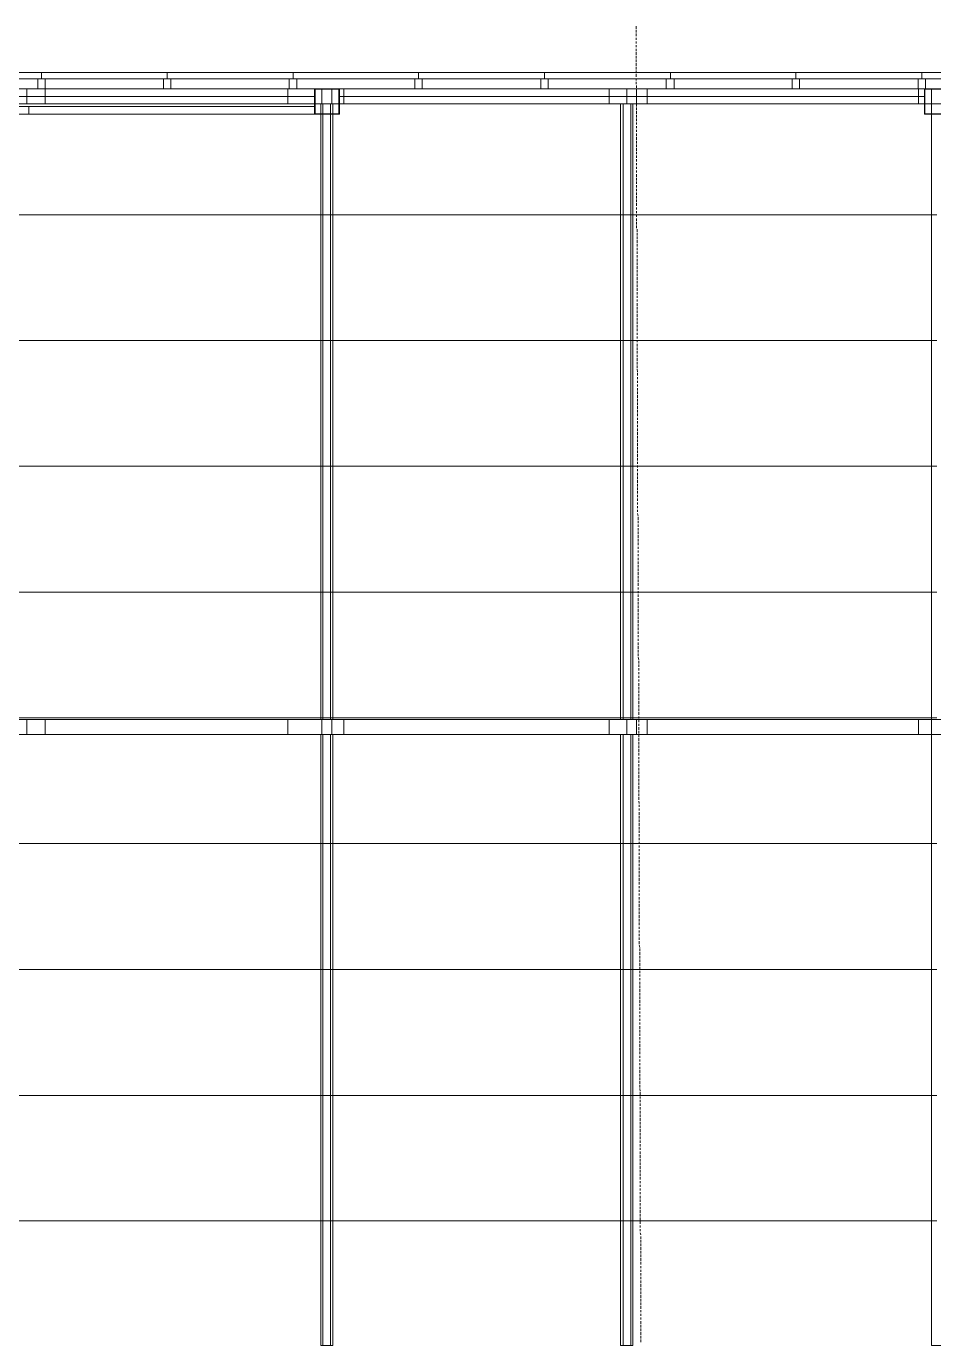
# Model space of a CAD drawing. Header units: centimetres. Extents: x 2816 to 28192, y 2553 to 18332.
# Drawn here: x 12453 to 14286, y 12991 to 15645 of the extents above; entities that cross this region are included whole.
import ezdxf

# ---------------------------------------------------------------- set-up
doc = ezdxf.new("R2010")
doc.units = ezdxf.units.CM
for name, color, linetype in [('PDF_Kaprijatat', 7, 'Continuous'), ('PDF_Paneli', 30, 'Continuous'), ('PDF_Prerja A-A', 7, 'Continuous'), ('PDF_Shtyllat e Paneleve', 7, 'Continuous'), ('PDF_Themeli', 7, 'Continuous'), ('PDF_Trajet', 7, 'Continuous')]:
    doc.layers.add(name, color=color, linetype=linetype)
doc.layers.add('PDF_Panel Kulmii', color=7, linetype='Continuous', true_color=0xfafafa)
doc.layers.add('PDF_Shtyllat', color=7, linetype='Continuous', true_color=0xfafafa)

msp = doc.modelspace()

# ---------------------------------------------------------------- linework, layer by layer
at = {"layer": 'PDF_Kaprijatat', "lineweight": 0}
for points in [[(11803, 15519.1), (14291.9, 15519.1), (16780.8, 15519.1), (11803, 15519.1)], [(12453.6, 15519.1), (12453.6, 15519.1)], [(12453.6, 15519.1), (12453.6, 15488.6)], [(12453.6, 15519.1), (12453.6, 15488.6), (12981.2, 15488.6), (12981.2, 15519.1), (12453.6, 15519.1)], [(12981.2, 15519.1), (12453.6, 15519.1)], [(12453.6, 15519.1), (12453.6, 15519.1)], [(13049.5, 15519.1), (12490.4, 15519.1)], [(13049.5, 15488.6), (12490.4, 15488.6), (12490.4, 15519.1)], [(13049.5, 15519.1), (12490.4, 15519.1)], [(12490.4, 15519.1), (12490.4, 15519.1)], [(12981.2, 15519.1), (12981.2, 15519.1)], [(13049.5, 15519.1), (13049.5, 15488.6), (13049.5, 15519.1)], [(13049.5, 15519.1), (13049.5, 15519.1)], [(13049.5, 15519.1), (13049.5, 15519.1)], [(13069.5, 15488.6), (13069.5, 15519.1)], [(13069.5, 15488.6), (13069.5, 15519.1), (13629.7, 15519.1)], [(13069.5, 15519.1), (13629.7, 15519.1)], [(13069.5, 15519.1), (13069.5, 15519.1)], [(13069.5, 15519.1), (13069.5, 15519.1)], [(13093.7, 15488.6), (13093.7, 15519.1), (13665.5, 15519.1), (13665.5, 15488.6), (13665.5, 15519.1)], [(13665.5, 15519.1), (13093.7, 15519.1)], [(13093.7, 15519.1), (13093.7, 15519.1)], [(13629.7, 15519.1), (13629.7, 15488.6)], [(13629.7, 15519.1), (13629.7, 15519.1)], [(13665.5, 15519.1), (13665.5, 15519.1)], [(13665.5, 15519.1), (13665.5, 15519.1)], [(13685.4, 15519.1), (13685.4, 15488.6)], [(14255.1, 15488.6), (14255.1, 15519.1), (13685.4, 15519.1), (13685.4, 15488.6)], [(14255.1, 15519.1), (13685.4, 15519.1)], [(13685.4, 15519.1), (13685.4, 15519.1)], [(13685.4, 15519.1), (13685.4, 15519.1)], [(14281.4, 15488.6), (14281.4, 15519.1), (13706.5, 15519.1)], [(13706.5, 15488.6), (13706.5, 15519.1)], [(13706.5, 15519.1), (14281.4, 15519.1)], [(13706.5, 15519.1), (13706.5, 15519.1)], [(14255.1, 15519.1), (14255.1, 15519.1)], [(14281.4, 15519.1), (14281.4, 15519.1)], [(14281.4, 15519.1), (14281.4, 15488.6)], [(14281.4, 15519.1), (14281.4, 15519.1)], [(16780.8, 15488.6), (14291.9, 15488.6), (11803, 15488.6), (16780.8, 15488.6)], [(12453.6, 15488.6), (12981.2, 15488.6)], [(12453.6, 15488.6), (12453.6, 15488.6)], [(12453.6, 15488.6), (12453.6, 15488.6)], [(13049.5, 15488.6), (12490.4, 15488.6)], [(12490.4, 15488.6), (12490.4, 15488.6)], [(12981.2, 15488.6), (12981.2, 15488.6)], [(13047.4, 15488.6), (13051.7, 15488.6), (13051.7, 14245.2), (13047.4, 14245.2)], [(13067.4, 15488.6), (13047.4, 15488.6), (13047.4, 14245.2), (13067.4, 14245.2)], [(13047.4, 15488.6), (13047.4, 15488.6)], [(13049.5, 15488.6), (13049.5, 15488.6)], [(13049.5, 15488.6), (13049.5, 15488.6)], [(13051.7, 15488.6), (13071.6, 15488.6)], [(13051.7, 15488.6), (13051.7, 15488.6)], [(13071.6, 15488.6), (13067.4, 15488.6), (13067.4, 14245.2), (13071.6, 14245.2), (13071.6, 15488.6)], [(13067.4, 15488.6), (13067.4, 15488.6)], [(13069.5, 15488.6), (13629.7, 15488.6), (13069.5, 15488.6)], [(13069.5, 15488.6), (13069.5, 15488.6)], [(13071.6, 15488.6), (13071.6, 15488.6)], [(13665.5, 15488.6), (13093.7, 15488.6), (13665.5, 15488.6)], [(13093.7, 15488.6), (13093.7, 15488.6)], [(13629.7, 15488.6), (13629.7, 15488.6)], [(13652.9, 15488.6), (13658.1, 15488.6), (13658.1, 14245.2), (13652.9, 14245.2)], [(13673.9, 15488.6), (13652.9, 15488.6), (13652.9, 14245.2), (13673.9, 14245.2)], [(13652.9, 15488.6), (13652.9, 15488.6)], [(13658.1, 15488.6), (13678.1, 15488.6)], [(13658.1, 15488.6), (13658.1, 15488.6)], [(13665.5, 15488.6), (13665.5, 15488.6)], [(13665.5, 15488.6), (13665.5, 15488.6)], [(13678.1, 15488.6), (13673.9, 15488.6), (13673.9, 14245.2), (13678.1, 14245.2), (13678.1, 15488.6)], [(13673.9, 15488.6), (13673.9, 15488.6)], [(13678.1, 15488.6), (13678.1, 15488.6)], [(13685.4, 15488.6), (14255.1, 15488.6), (13685.4, 15488.6)], [(13685.4, 15488.6), (13685.4, 15488.6)], [(13685.4, 15488.6), (13685.4, 15488.6)], [(13706.5, 15488.6), (14281.4, 15488.6), (13706.5, 15488.6)], [(13706.5, 15488.6), (13706.5, 15488.6)], [(14255.1, 15488.6), (14255.1, 15488.6)], [(14281.4, 15488.6), (14281.4, 15488.6)], [(14281.4, 15488.6), (14281.4, 15488.6)], [(14281.4, 15488.6), (14281.4, 15488.6)], [(14302.4, 15488.6), (14281.4, 15488.6)], [(14302.4, 14245.2), (14302.4, 15488.6), (14281.4, 15488.6)], [(14281.4, 14245.2), (14302.4, 14245.2), (14302.4, 15488.6)], [(14281.4, 15488.6), (14281.4, 14245.2), (14281.4, 15488.6)], [(14281.4, 15488.6), (14281.4, 15488.6)], [(11803, 14245.2), (14291.9, 14245.2), (16780.8, 14245.2), (11803, 14245.2)], [(12453.6, 14245.2), (12453.6, 14245.2)], [(12453.6, 14245.2), (12453.6, 14214.7)], [(12453.6, 14245.2), (12453.6, 14214.7), (12981.2, 14214.7), (12981.2, 14245.2), (12453.6, 14245.2)], [(12981.2, 14245.2), (12453.6, 14245.2)], [(12453.6, 14245.2), (12453.6, 14245.2)], [(13049.5, 14245.2), (12490.4, 14245.2)], [(13049.5, 14214.7), (12490.4, 14214.7), (12490.4, 14245.2)], [(13049.5, 14245.2), (12490.4, 14245.2)], [(12490.4, 14245.2), (12490.4, 14245.2)], [(12981.2, 14245.2), (12981.2, 14245.2)], [(13047.4, 14245.2), (13047.4, 14245.2)], [(13049.5, 14245.2), (13049.5, 14214.7), (13049.5, 14245.2)], [(13049.5, 14245.2), (13049.5, 14245.2)], [(13049.5, 14245.2), (13049.5, 14245.2)], [(13051.7, 14245.2), (13071.6, 14245.2)], [(13051.7, 14245.2), (13051.7, 14245.2)], [(13067.4, 14245.2), (13067.4, 14245.2)], [(13069.5, 14214.7), (13069.5, 14245.2)], [(13069.5, 14214.7), (13069.5, 14245.2), (13629.7, 14245.2)], [(13069.5, 14245.2), (13629.7, 14245.2)], [(13069.5, 14245.2), (13069.5, 14245.2)], [(13069.5, 14245.2), (13069.5, 14245.2)], [(13071.6, 14245.2), (13071.6, 14245.2)], [(13093.7, 14214.7), (13093.7, 14245.2), (13665.5, 14245.2), (13665.5, 14214.7), (13665.5, 14245.2)], [(13665.5, 14245.2), (13093.7, 14245.2)], [(13093.7, 14245.2), (13093.7, 14245.2)], [(13629.7, 14245.2), (13629.7, 14214.7)], [(13629.7, 14245.2), (13629.7, 14245.2)], [(13652.9, 14245.2), (13652.9, 14245.2)], [(13658.1, 14245.2), (13678.1, 14245.2)], [(13658.1, 14245.2), (13658.1, 14245.2)], [(13665.5, 14245.2), (13665.5, 14245.2)], [(13665.5, 14245.2), (13665.5, 14245.2)], [(13673.9, 14245.2), (13673.9, 14245.2)], [(13678.1, 14245.2), (13678.1, 14245.2)], [(13685.4, 14245.2), (13685.4, 14214.7)], [(14255.1, 14214.7), (14255.1, 14245.2), (13685.4, 14245.2), (13685.4, 14214.7)], [(14255.1, 14245.2), (13685.4, 14245.2)], [(13685.4, 14245.2), (13685.4, 14245.2)], [(13685.4, 14245.2), (13685.4, 14245.2)], [(14281.4, 14214.7), (14281.4, 14245.2), (13706.5, 14245.2)], [(13706.5, 14214.7), (13706.5, 14245.2)], [(13706.5, 14245.2), (14281.4, 14245.2)], [(13706.5, 14245.2), (13706.5, 14245.2)], [(14255.1, 14245.2), (14255.1, 14245.2)], [(14281.4, 14245.2), (14281.4, 14245.2)], [(14281.4, 14245.2), (14281.4, 14214.7)], [(14281.4, 14245.2), (14281.4, 14245.2)], [(14302.4, 14245.2), (14281.4, 14245.2)], [(14281.4, 14245.2), (14281.4, 14245.2)], [(14281.4, 14245.2), (14281.4, 14245.2)], [(16780.8, 14214.7), (14291.9, 14214.7), (11803, 14214.7), (16780.8, 14214.7)], [(12453.6, 14214.7), (12981.2, 14214.7)], [(12453.6, 14214.7), (12453.6, 14214.7)], [(12453.6, 14214.7), (12453.6, 14214.7)], [(13049.5, 14214.7), (12490.4, 14214.7)], [(12490.4, 14214.7), (12490.4, 14214.7)], [(12981.2, 14214.7), (12981.2, 14214.7)], [(13047.4, 14214.7), (13051.7, 14214.7), (13051.7, 12980.8), (13047.4, 12980.8)], [(13067.4, 14214.7), (13047.4, 14214.7), (13047.4, 12980.8), (13067.4, 12980.8)], [(13047.4, 14214.7), (13047.4, 14214.7)], [(13049.5, 14214.7), (13049.5, 14214.7)], [(13049.5, 14214.7), (13049.5, 14214.7)], [(13051.7, 14214.7), (13071.6, 14214.7)], [(13051.7, 14214.7), (13051.7, 14214.7)], [(13071.6, 14214.7), (13067.4, 14214.7), (13067.4, 12980.8), (13071.6, 12980.8), (13071.6, 14214.7)], [(13067.4, 14214.7), (13067.4, 14214.7)], [(13069.5, 14214.7), (13629.7, 14214.7), (13069.5, 14214.7)], [(13069.5, 14214.7), (13069.5, 14214.7)], [(13071.6, 14214.7), (13071.6, 14214.7)], [(13665.5, 14214.7), (13093.7, 14214.7), (13665.5, 14214.7)], [(13093.7, 14214.7), (13093.7, 14214.7)], [(13629.7, 14214.7), (13629.7, 14214.7)], [(13652.9, 14214.7), (13658.1, 14214.7), (13658.1, 12980.8), (13652.9, 12980.8)], [(13673.9, 14214.7), (13652.9, 14214.7), (13652.9, 12980.8), (13673.9, 12980.8)], [(13652.9, 14214.7), (13652.9, 14214.7)], [(13658.1, 14214.7), (13678.1, 14214.7)], [(13658.1, 14214.7), (13658.1, 14214.7)], [(13665.5, 14214.7), (13665.5, 14214.7)], [(13665.5, 14214.7), (13665.5, 14214.7)], [(13678.1, 14214.7), (13673.9, 14214.7), (13673.9, 12980.8), (13678.1, 12980.8), (13678.1, 14214.7)], [(13673.9, 14214.7), (13673.9, 14214.7)], [(13678.1, 14214.7), (13678.1, 14214.7)], [(13685.4, 14214.7), (14255.1, 14214.7), (13685.4, 14214.7)], [(13685.4, 14214.7), (13685.4, 14214.7)], [(13685.4, 14214.7), (13685.4, 14214.7)], [(13706.5, 14214.7), (14281.4, 14214.7), (13706.5, 14214.7)], [(13706.5, 14214.7), (13706.5, 14214.7)], [(14255.1, 14214.7), (14255.1, 14214.7)], [(14281.4, 14214.7), (14281.4, 14214.7)], [(14281.4, 14214.7), (14281.4, 14214.7)], [(14281.4, 14214.7), (14281.4, 14214.7)], [(14281.4, 14214.7), (14302.4, 14214.7)], [(14281.4, 14214.7), (14281.4, 12980.8)], [(14302.4, 14214.7), (14281.4, 14214.7), (14281.4, 12980.8), (14302.4, 12980.8)], [(14281.4, 14214.7), (14281.4, 14214.7)], [(14281.4, 14214.7), (14281.4, 14214.7)]]:
    msp.add_lwpolyline(points, dxfattribs=at)
at = {"layer": 'PDF_Panel Kulmii', "lineweight": 0}
for points in [[(14291.9, 15539.1), (11785.1, 15539.1), (11783, 15539.1), (14289.8, 15539.1)], [(14291.9, 15519.1), (11785.1, 15519.1), (11783, 15519.1), (14289.8, 15519.1)], [(11785.1, 15519.1), (14291.9, 15519.1), (14289.8, 15519.1), (11783, 15519.1), (11785.1, 15519.1)], [(11785.1, 15264.7), (14291.9, 15264.7), (14289.8, 15264.7), (11783, 15264.7), (11785.1, 15264.7)], [(14291.9, 15264.7), (11785.1, 15264.7), (11783, 15264.7), (14289.8, 15264.7)], [(11785.1, 15010.4), (14291.9, 15010.4), (14289.8, 15010.4), (11783, 15010.4), (11785.1, 15010.4)], [(14291.9, 15010.4), (11785.1, 15010.4), (11783, 15010.4), (14289.8, 15010.4)], [(11785.1, 14757.1), (14291.9, 14757.1), (14289.8, 14757.1), (11783, 14757.1), (11785.1, 14757.1)], [(14291.9, 14757.1), (11785.1, 14757.1), (11783, 14757.1), (14289.8, 14757.1)], [(11785.1, 14502.7), (14291.9, 14502.7), (14289.8, 14502.7), (11783, 14502.7), (11785.1, 14502.7)], [(14291.9, 14502.7), (11785.1, 14502.7), (11783, 14502.7), (14289.8, 14502.7)], [(11785.1, 14248.4), (14291.9, 14248.4), (14289.8, 14248.4), (11783, 14248.4), (11785.1, 14248.4)], [(14291.9, 14248.4), (11785.1, 14248.4), (11783, 14248.4), (14289.8, 14248.4)], [(11785.1, 13995.1), (14291.9, 13995.1), (14289.8, 13995.1), (11783, 13995.1), (11785.1, 13995.1)], [(14291.9, 13995.1), (11785.1, 13995.1), (11783, 13995.1), (14289.8, 13995.1)], [(11785.1, 13740.7), (14291.9, 13740.7), (14289.8, 13740.7), (11783, 13740.7), (11785.1, 13740.7)], [(14291.9, 13740.7), (11785.1, 13740.7), (11783, 13740.7), (14289.8, 13740.7)], [(11785.1, 13486.3), (14291.9, 13486.3), (14289.8, 13486.3), (11783, 13486.3), (11785.1, 13486.3)], [(14291.9, 13486.3), (11785.1, 13486.3), (11783, 13486.3), (14289.8, 13486.3)], [(11785.1, 13233), (14291.9, 13233), (14289.8, 13233), (11783, 13233), (11785.1, 13233)], [(14291.9, 13233), (11785.1, 13233), (11783, 13233), (14289.8, 13233)]]:
    msp.add_lwpolyline(points, dxfattribs=at)
at = {"layer": 'PDF_Paneli', "lineweight": 0}
for points in [[(12483, 15539.1), (12229.7, 15539.1), (12483, 15539.1), (12483, 15551.7), (12483, 15539.1)], [(12229.7, 15551.7), (12483, 15551.7), (12229.7, 15551.7)], [(12737.4, 15539.1), (12483, 15539.1), (12737.4, 15539.1), (12737.4, 15551.7), (12737.4, 15539.1)], [(12483, 15551.7), (12737.4, 15551.7), (12483, 15551.7)], [(12483, 15551.7), (12483, 15539.1), (12483, 15551.7)], [(12483, 15551.7), (12483, 15551.7)], [(12483, 15551.7), (12483, 15551.7)], [(12483, 15551.7), (12483, 15551.7)], [(12483, 15539.1), (12483, 15539.1)], [(12483, 15539.1), (12483, 15539.1)], [(12483, 15539.1), (12483, 15539.1)], [(12991.7, 15539.1), (12737.4, 15539.1), (12991.7, 15539.1), (12991.7, 15551.7), (12991.7, 15539.1)], [(12737.4, 15551.7), (12991.7, 15551.7), (12737.4, 15551.7)], [(12737.4, 15551.7), (12737.4, 15539.1), (12737.4, 15551.7)], [(12737.4, 15551.7), (12737.4, 15551.7)], [(12737.4, 15551.7), (12737.4, 15551.7)], [(12737.4, 15551.7), (12737.4, 15551.7)], [(12737.4, 15539.1), (12737.4, 15539.1)], [(12737.4, 15539.1), (12737.4, 15539.1)], [(12737.4, 15539.1), (12737.4, 15539.1)], [(13245, 15539.1), (12991.7, 15539.1), (13245, 15539.1), (13245, 15551.7), (13245, 15539.1)], [(12991.7, 15551.7), (13245, 15551.7), (12991.7, 15551.7)], [(12991.7, 15551.7), (12991.7, 15539.1), (12991.7, 15551.7)], [(12991.7, 15551.7), (12991.7, 15551.7)], [(12991.7, 15551.7), (12991.7, 15551.7)], [(12991.7, 15551.7), (12991.7, 15551.7)], [(12991.7, 15539.1), (12991.7, 15539.1)], [(12991.7, 15539.1), (12991.7, 15539.1)], [(12991.7, 15539.1), (12991.7, 15539.1)], [(13499.4, 15539.1), (13245, 15539.1), (13499.4, 15539.1), (13499.4, 15551.7), (13499.4, 15539.1)], [(13245, 15551.7), (13499.4, 15551.7), (13245, 15551.7)], [(13245, 15551.7), (13245, 15539.1), (13245, 15551.7)], [(13245, 15551.7), (13245, 15551.7)], [(13245, 15551.7), (13245, 15551.7)], [(13245, 15551.7), (13245, 15551.7)], [(13245, 15539.1), (13245, 15539.1)], [(13245, 15539.1), (13245, 15539.1)], [(13245, 15539.1), (13245, 15539.1)], [(13753.8, 15539.1), (13499.4, 15539.1), (13753.8, 15539.1), (13753.8, 15551.7), (13753.8, 15539.1)], [(13499.4, 15551.7), (13753.8, 15551.7), (13499.4, 15551.7)], [(13499.4, 15551.7), (13499.4, 15539.1), (13499.4, 15551.7)], [(13499.4, 15551.7), (13499.4, 15551.7)], [(13499.4, 15551.7), (13499.4, 15551.7)], [(13499.4, 15551.7), (13499.4, 15551.7)], [(13499.4, 15539.1), (13499.4, 15539.1)], [(13499.4, 15539.1), (13499.4, 15539.1)], [(13499.4, 15539.1), (13499.4, 15539.1)], [(14007.1, 15539.1), (13753.8, 15539.1), (14007.1, 15539.1), (14007.1, 15551.7), (14007.1, 15539.1)], [(13753.8, 15551.7), (14007.1, 15551.7), (13753.8, 15551.7)], [(13753.8, 15551.7), (13753.8, 15539.1), (13753.8, 15551.7)], [(13753.8, 15551.7), (13753.8, 15551.7)], [(13753.8, 15551.7), (13753.8, 15551.7)], [(13753.8, 15551.7), (13753.8, 15551.7)], [(13753.8, 15539.1), (13753.8, 15539.1)], [(13753.8, 15539.1), (13753.8, 15539.1)], [(13753.8, 15539.1), (13753.8, 15539.1)], [(14261.4, 15539.1), (14007.1, 15539.1), (14261.4, 15539.1), (14261.4, 15551.7), (14261.4, 15539.1)], [(14007.1, 15551.7), (14261.4, 15551.7), (14007.1, 15551.7)], [(14007.1, 15551.7), (14007.1, 15539.1), (14007.1, 15551.7)], [(14007.1, 15551.7), (14007.1, 15551.7)], [(14007.1, 15551.7), (14007.1, 15551.7)], [(14007.1, 15551.7), (14007.1, 15551.7)], [(14007.1, 15539.1), (14007.1, 15539.1)], [(14007.1, 15539.1), (14007.1, 15539.1)], [(14007.1, 15539.1), (14007.1, 15539.1)], [(14515.8, 15539.1), (14261.4, 15539.1), (14515.8, 15539.1), (14515.8, 15551.7), (14515.8, 15539.1)], [(14261.4, 15551.7), (14515.8, 15551.7), (14261.4, 15551.7)], [(14261.4, 15551.7), (14261.4, 15539.1), (14261.4, 15551.7)], [(14261.4, 15551.7), (14261.4, 15551.7)], [(14261.4, 15551.7), (14261.4, 15551.7)], [(14261.4, 15551.7), (14261.4, 15551.7)], [(14261.4, 15539.1), (14261.4, 15539.1)], [(14261.4, 15539.1), (14261.4, 15539.1)], [(14261.4, 15539.1), (14261.4, 15539.1)]]:
    msp.add_lwpolyline(points, dxfattribs=at)
at = {"layer": 'PDF_Prerja A-A', "lineweight": 0}
for points in [[(13684.4, 15645.2), (13684.4, 15640)], [(13684.4, 15637.9), (13684.4, 15632.6)], [(13684.4, 15630.5), (13684.4, 15625.3)], [(13684.4, 15622.1), (13684.4, 15617.9)], [(13684.4, 15614.8), (13684.4, 15610.6)], [(13684.4, 15607.4), (13684.4, 15603.2)], [(13684.4, 15600), (13684.4, 15594.8)], [(13684.4, 15592.7), (13684.4, 15587.4)], [(13684.4, 15585.3), (13684.4, 15580.1)], [(13684.4, 15578), (13684.4, 15572.7)], [(13684.4, 15570.6), (13684.4, 15565.4)], [(13684.4, 15563.3), (13684.4, 15558)], [(13684.4, 15555.9), (13684.4, 15550.6)], [(13684.4, 15548.5), (13684.4, 15543.3)], [(13684.4, 15540.1), (13684.4, 15535.9)], [(13684.4, 15532.8), (13684.4, 15528.6)], [(13685.4, 15525.4), (13685.4, 15521.2)], [(13685.4, 15518.1), (13685.4, 15512.8)], [(13685.4, 15510.7), (13685.4, 15505.4)], [(13685.4, 15503.3), (13685.4, 15498.1)], [(13685.4, 15496), (13685.4, 15490.7)], [(13685.4, 15488.6), (13685.4, 15483.4)], [(13685.4, 15481.3), (13685.4, 15476)], [(13685.4, 15473.9), (13685.4, 15468.7)], [(13685.4, 15466.6), (13685.4, 15461.3)], [(13685.4, 15459.2), (13685.4, 15453.9)], [(13685.4, 15450.8), (13685.4, 15446.6)], [(13685.4, 15443.4), (13685.4, 15439.2)], [(13685.4, 15436.1), (13685.4, 15431.9)], [(13685.4, 15428.7), (13685.4, 15423.5)], [(13685.4, 15421.4), (13685.4, 15416.1)], [(13685.4, 15414), (13685.4, 15408.7)], [(13685.4, 15406.6), (13685.4, 15401.4)], [(13685.4, 15399.3), (13685.4, 15394)], [(13685.4, 15391.9), (13685.4, 15386.7)], [(13685.4, 15384.6), (13685.4, 15379.3)], [(13685.4, 15377.2), (13685.4, 15372)], [(13685.4, 15368.8), (13685.4, 15364.6)], [(13685.4, 15361.4), (13685.4, 15357.2)], [(13685.4, 15354.1), (13685.4, 15349.9)], [(13685.4, 15346.7), (13685.4, 15341.5)], [(13685.4, 15339.4), (13685.4, 15334.1)], [(13685.4, 15332), (13685.4, 15326.8)], [(13685.4, 15324.7), (13685.4, 15319.4)], [(13685.4, 15317.3), (13685.4, 15312)], [(13685.4, 15309.9), (13685.4, 15304.7)], [(13685.4, 15302.6), (13685.4, 15297.3)], [(13685.4, 15295.2), (13685.4, 15290)], [(13685.4, 15287.9), (13685.4, 15282.6)], [(13685.4, 15279.5), (13685.4, 15275.3)], [(13685.4, 15272.1), (13685.4, 15267.9)], [(13685.4, 15264.7), (13685.4, 15260.5)], [(13685.4, 15257.4), (13685.4, 15252.1)], [(13685.4, 15250), (13685.4, 15244.8)], [(13685.4, 15242.7), (13685.4, 15237.4)], [(13686.5, 15235.3), (13686.5, 15230.1)], [(13686.5, 15228), (13686.5, 15222.7)], [(13686.5, 15220.6), (13686.5, 15215.3)], [(13686.5, 15213.2), (13686.5, 15208)], [(13686.5, 15205.9), (13686.5, 15200.6)], [(13686.5, 15197.5), (13686.5, 15193.3)], [(13686.5, 15190.1), (13686.5, 15185.9)], [(13686.5, 15182.8), (13686.5, 15178.6)], [(13686.5, 15175.4), (13686.5, 15170.2)], [(13686.5, 15168.1), (13686.5, 15162.8)], [(13686.5, 15160.7), (13686.5, 15155.4)], [(13686.5, 15153.3), (13686.5, 15148.1)], [(13686.5, 15146), (13686.5, 15140.7)], [(13686.5, 15138.6), (13686.5, 15133.4)], [(13686.5, 15131.3), (13686.5, 15126)], [(13686.5, 15123.9), (13686.5, 15118.7)], [(13686.5, 15116.5), (13686.5, 15111.3)], [(13686.5, 15108.1), (13686.5, 15103.9)], [(13686.5, 15100.8), (13686.5, 15096.6)], [(13686.5, 15093.4), (13686.5, 15089.2)], [(13686.5, 15086.1), (13686.5, 15080.8)], [(13686.5, 15078.7), (13686.5, 15073.5)], [(13686.5, 15071.4), (13686.5, 15066.1)], [(13686.5, 15064), (13686.5, 15058.7)], [(13686.5, 15056.6), (13686.5, 15051.4)], [(13686.5, 15049.3), (13686.5, 15044)], [(13686.5, 15041.9), (13686.5, 15036.7)], [(13686.5, 15034.6), (13686.5, 15029.3)], [(13686.5, 15026.2), (13686.5, 15022)], [(13686.5, 15018.8), (13686.5, 15014.6)], [(13686.5, 15011.4), (13686.5, 15007.2)], [(13686.5, 15004.1), (13686.5, 14998.8)], [(13686.5, 14996.7), (13686.5, 14991.5)], [(13686.5, 14989.4), (13686.5, 14984.1)], [(13686.5, 14982), (13686.5, 14976.8)], [(13686.5, 14974.7), (13686.5, 14969.4)], [(13686.5, 14967.3), (13686.5, 14962)], [(13686.5, 14959.9), (13686.5, 14954.7)], [(13686.5, 14952.6), (13687.5, 14947.3)], [(13687.5, 14945.2), (13687.5, 14940)], [(13687.5, 14936.8), (13687.5, 14932.6)], [(13687.5, 14929.5), (13687.5, 14925.3)], [(13687.5, 14922.1), (13687.5, 14917.9)], [(13687.5, 14914.7), (13687.5, 14909.5)], [(13687.5, 14907.4), (13687.5, 14902.1)], [(13687.5, 14900), (13687.5, 14894.8)], [(13687.5, 14892.7), (13687.5, 14887.4)], [(13687.5, 14885.3), (13687.5, 14880.1)], [(13687.5, 14878), (13687.5, 14872.7)], [(13687.5, 14870.6), (13687.5, 14865.3)], [(13687.5, 14863.2), (13687.5, 14858)], [(13687.5, 14854.8), (13687.5, 14850.6)], [(13687.5, 14847.5), (13687.5, 14843.3)], [(13687.5, 14840.1), (13687.5, 14835.9)], [(13687.5, 14832.8), (13687.5, 14827.5)], [(13687.5, 14825.4), (13687.5, 14820.1)], [(13687.5, 14818), (13687.5, 14812.8)], [(13687.5, 14810.7), (13687.5, 14805.4)], [(13687.5, 14803.3), (13687.5, 14798.1)], [(13687.5, 14796), (13687.5, 14790.7)], [(13687.5, 14788.6), (13687.5, 14783.4)], [(13687.5, 14781.3), (13687.5, 14776)], [(13687.5, 14773.9), (13687.5, 14768.6)], [(13687.5, 14765.5), (13687.5, 14761.3)], [(13687.5, 14758.1), (13687.5, 14753.9)], [(13687.5, 14750.8), (13687.5, 14746.6)], [(13687.5, 14743.4), (13687.5, 14738.2)], [(13687.5, 14736.1), (13687.5, 14730.8)], [(13687.5, 14728.7), (13687.5, 14723.5)], [(13687.5, 14721.3), (13687.5, 14716.1)], [(13687.5, 14714), (13687.5, 14708.7)], [(13687.5, 14706.6), (13687.5, 14701.4)], [(13687.5, 14699.3), (13687.5, 14694)], [(13687.5, 14691.9), (13687.5, 14686.7)], [(13687.5, 14683.5), (13687.5, 14679.3)], [(13687.5, 14676.2), (13687.5, 14671.9)], [(13687.5, 14668.8), (13687.5, 14664.6)], [(13687.5, 14661.4), (13688.6, 14656.2)], [(13688.6, 14654.1), (13688.6, 14648.8)], [(13688.6, 14646.7), (13688.6, 14641.5)], [(13688.6, 14639.4), (13688.6, 14634.1)], [(13688.6, 14632), (13688.6, 14626.8)], [(13688.6, 14624.7), (13688.6, 14619.4)], [(13688.6, 14617.3), (13688.6, 14612)], [(13688.6, 14609.9), (13688.6, 14604.7)], [(13688.6, 14602.6), (13688.6, 14597.3)], [(13688.6, 14594.2), (13688.6, 14590)], [(13688.6, 14586.8), (13688.6, 14582.6)], [(13688.6, 14579.5), (13688.6, 14575.3)], [(13688.6, 14572.1), (13688.6, 14566.8)], [(13688.6, 14564.7), (13688.6, 14559.5)], [(13688.6, 14557.4), (13688.6, 14552.1)], [(13688.6, 14550), (13688.6, 14544.8)], [(13688.6, 14542.7), (13688.6, 14537.4)], [(13688.6, 14535.3), (13688.6, 14530.1)], [(13688.6, 14528), (13688.6, 14522.7)], [(13688.6, 14520.6), (13688.6, 14515.3)], [(13688.6, 14512.2), (13688.6, 14508)], [(13688.6, 14504.8), (13688.6, 14500.6)], [(13688.6, 14497.5), (13688.6, 14493.3)], [(13688.6, 14490.1), (13688.6, 14484.9)], [(13688.6, 14482.8), (13688.6, 14477.5)], [(13688.6, 14475.4), (13688.6, 14470.1)], [(13688.6, 14468), (13688.6, 14462.8)], [(13688.6, 14460.7), (13688.6, 14455.4)], [(13688.6, 14453.3), (13688.6, 14448.1)], [(13688.6, 14446), (13688.6, 14440.7)], [(13688.6, 14438.6), (13688.6, 14433.4)], [(13688.6, 14431.3), (13688.6, 14426)], [(13688.6, 14422.8), (13688.6, 14418.6)], [(13688.6, 14415.5), (13688.6, 14411.3)], [(13688.6, 14408.1), (13688.6, 14403.9)], [(13688.6, 14400.8), (13688.6, 14395.5)], [(13688.6, 14393.4), (13688.6, 14388.2)], [(13688.6, 14386.1), (13688.6, 14380.8)], [(13688.6, 14378.7), (13688.6, 14373.4)], [(13688.6, 14371.3), (13689.6, 14366.1)], [(13689.6, 14364), (13689.6, 14358.7)], [(13689.6, 14356.6), (13689.6, 14351.4)], [(13689.6, 14349.3), (13689.6, 14344)], [(13689.6, 14340.9), (13689.6, 14336.7)], [(13689.6, 14333.5), (13689.6, 14329.3)], [(13689.6, 14326.1), (13689.6, 14321.9)], [(13689.6, 14318.8), (13689.6, 14313.5)], [(13689.6, 14311.4), (13689.6, 14306.2)], [(13689.6, 14304.1), (13689.6, 14298.8)], [(13689.6, 14296.7), (13689.6, 14291.5)], [(13689.6, 14289.4), (13689.6, 14284.1)], [(13689.6, 14282), (13689.6, 14276.7)], [(13689.6, 14274.6), (13689.6, 14269.4)], [(13689.6, 14267.3), (13689.6, 14262)], [(13689.6, 14259.9), (13689.6, 14254.7)], [(13689.6, 14251.5), (13689.6, 14247.3)], [(13689.6, 14244.2), (13689.6, 14240)], [(13689.6, 14236.8), (13689.6, 14232.6)], [(13689.6, 14229.5), (13689.6, 14224.2)], [(13689.6, 14222.1), (13689.6, 14216.8)], [(13689.6, 14214.7), (13689.6, 14209.5)], [(13689.6, 14207.4), (13689.6, 14202.1)], [(13689.6, 14200), (13689.6, 14194.8)], [(13689.6, 14192.7), (13689.6, 14187.4)], [(13689.6, 14185.3), (13689.6, 14180.1)], [(13689.6, 14177.9), (13689.6, 14172.7)], [(13689.6, 14169.5), (13689.6, 14165.3)], [(13689.6, 14162.2), (13689.6, 14158)], [(13689.6, 14154.8), (13689.6, 14150.6)], [(13689.6, 14147.5), (13689.6, 14142.2)], [(13689.6, 14140.1), (13689.6, 14134.9)], [(13689.6, 14132.8), (13689.6, 14127.5)], [(13689.6, 14125.4), (13689.6, 14120.1)], [(13689.6, 14118), (13689.6, 14112.8)], [(13689.6, 14110.7), (13689.6, 14105.4)], [(13689.6, 14103.3), (13689.6, 14098.1)], [(13689.6, 14096), (13689.6, 14090.7)], [(13689.6, 14088.6), (13689.6, 14083.4)], [(13689.6, 14080.2), (13690.7, 14076)], [(13690.7, 14072.8), (13690.7, 14068.6)], [(13690.7, 14065.5), (13690.7, 14061.3)], [(13690.7, 14058.1), (13690.7, 14052.9)], [(13690.7, 14050.8), (13690.7, 14045.5)], [(13690.7, 14043.4), (13690.7, 14038.2)], [(13690.7, 14036.1), (13690.7, 14030.8)], [(13690.7, 14028.7), (13690.7, 14023.4)], [(13690.7, 14021.3), (13690.7, 14016.1)], [(13690.7, 14014), (13690.7, 14008.7)], [(13690.7, 14006.6), (13690.7, 14001.4)], [(13690.7, 13998.2), (13690.7, 13994)], [(13690.7, 13990.9), (13690.7, 13986.7)], [(13690.7, 13983.5), (13690.7, 13979.3)], [(13690.7, 13976.1), (13690.7, 13971.9)], [(13690.7, 13968.8), (13690.7, 13963.5)], [(13690.7, 13961.4), (13690.7, 13956.2)], [(13690.7, 13954.1), (13690.7, 13948.8)], [(13690.7, 13946.7), (13690.7, 13941.5)], [(13690.7, 13939.4), (13690.7, 13934.1)], [(13690.7, 13932), (13690.7, 13926.7)], [(13690.7, 13924.6), (13690.7, 13919.4)], [(13690.7, 13917.3), (13690.7, 13912)], [(13690.7, 13908.9), (13690.7, 13904.7)], [(13690.7, 13901.5), (13690.7, 13897.3)], [(13690.7, 13894.2), (13690.7, 13890)], [(13690.7, 13886.8), (13690.7, 13881.5)], [(13690.7, 13879.4), (13690.7, 13874.2)], [(13690.7, 13872.1), (13690.7, 13866.8)], [(13690.7, 13864.7), (13690.7, 13859.5)], [(13690.7, 13857.4), (13690.7, 13852.1)], [(13690.7, 13850), (13690.7, 13844.8)], [(13690.7, 13842.7), (13690.7, 13837.4)], [(13690.7, 13835.3), (13690.7, 13830)], [(13690.7, 13826.9), (13690.7, 13822.7)], [(13690.7, 13819.5), (13690.7, 13815.3)], [(13690.7, 13812.2), (13690.7, 13808)], [(13690.7, 13804.8), (13690.7, 13800.6)], [(13690.7, 13797.5), (13690.7, 13792.2)], [(13690.7, 13790.1), (13691.7, 13784.8)], [(13691.7, 13782.7), (13691.7, 13777.5)], [(13691.7, 13775.4), (13691.7, 13770.1)], [(13691.7, 13768), (13691.7, 13762.8)], [(13691.7, 13760.7), (13691.7, 13755.4)], [(13691.7, 13753.3), (13691.7, 13748.1)], [(13691.7, 13746), (13691.7, 13740.7)], [(13691.7, 13737.6), (13691.7, 13733.3)], [(13691.7, 13730.2), (13691.7, 13726)], [(13691.7, 13722.8), (13691.7, 13718.6)], [(13691.7, 13715.5), (13691.7, 13710.2)], [(13691.7, 13708.1), (13691.7, 13702.9)], [(13691.7, 13700.8), (13691.7, 13695.5)], [(13691.7, 13693.4), (13691.7, 13688.2)], [(13691.7, 13686), (13691.7, 13680.8)], [(13691.7, 13678.7), (13691.7, 13673.4)], [(13691.7, 13671.3), (13691.7, 13666.1)], [(13691.7, 13664), (13691.7, 13658.7)], [(13691.7, 13655.6), (13691.7, 13651.4)], [(13691.7, 13648.2), (13691.7, 13644)], [(13691.7, 13640.9), (13691.7, 13636.7)], [(13691.7, 13633.5), (13691.7, 13629.3)], [(13691.7, 13626.1), (13691.7, 13620.9)], [(13691.7, 13618.8), (13691.7, 13613.5)], [(13691.7, 13611.4), (13691.7, 13606.2)], [(13691.7, 13604.1), (13691.7, 13598.8)], [(13691.7, 13596.7), (13691.7, 13591.5)], [(13691.7, 13589.4), (13691.7, 13584.1)], [(13691.7, 13582), (13691.7, 13576.7)], [(13691.7, 13574.6), (13691.7, 13569.4)], [(13691.7, 13566.2), (13691.7, 13562)], [(13691.7, 13558.9), (13691.7, 13554.7)], [(13691.7, 13551.5), (13691.7, 13547.3)], [(13691.7, 13544.2), (13691.7, 13538.9)], [(13691.7, 13536.8), (13691.7, 13531.5)], [(13691.7, 13529.4), (13691.7, 13524.2)], [(13691.7, 13522.1), (13691.7, 13516.8)], [(13691.7, 13514.7), (13691.7, 13509.5)], [(13691.7, 13507.4), (13691.7, 13502.1)], [(13691.7, 13500), (13692.8, 13494.8)], [(13692.8, 13492.7), (13692.8, 13487.4)], [(13692.8, 13484.2), (13692.8, 13480)], [(13692.8, 13476.9), (13692.8, 13472.7)], [(13692.8, 13469.5), (13692.8, 13465.3)], [(13692.8, 13462.2), (13692.8, 13458)], [(13692.8, 13454.8), (13692.8, 13449.6)], [(13692.8, 13447.5), (13692.8, 13442.2)], [(13692.8, 13440.1), (13692.8, 13434.8)], [(13692.8, 13432.7), (13692.8, 13427.5)], [(13692.8, 13425.4), (13692.8, 13420.1)], [(13692.8, 13418), (13692.8, 13412.8)], [(13692.8, 13410.7), (13692.8, 13405.4)], [(13692.8, 13403.3), (13692.8, 13398.1)], [(13692.8, 13394.9), (13692.8, 13390.7)], [(13692.8, 13387.5), (13692.8, 13383.3)], [(13692.8, 13380.2), (13692.8, 13376)], [(13692.8, 13372.8), (13692.8, 13367.6)], [(13692.8, 13365.5), (13692.8, 13360.2)], [(13692.8, 13358.1), (13692.8, 13352.9)], [(13692.8, 13350.8), (13692.8, 13345.5)], [(13692.8, 13343.4), (13692.8, 13338.1)], [(13692.8, 13336), (13692.8, 13330.8)], [(13692.8, 13328.7), (13692.8, 13323.4)], [(13692.8, 13321.3), (13692.8, 13316.1)], [(13692.8, 13312.9), (13692.8, 13308.7)], [(13692.8, 13305.6), (13692.8, 13301.4)], [(13692.8, 13298.2), (13692.8, 13294)], [(13692.8, 13290.8), (13692.8, 13286.6)], [(13692.8, 13283.5), (13692.8, 13278.2)], [(13692.8, 13276.1), (13692.8, 13270.9)], [(13692.8, 13268.8), (13692.8, 13263.5)], [(13692.8, 13261.4), (13692.8, 13256.2)], [(13692.8, 13254.1), (13692.8, 13248.8)], [(13692.8, 13246.7), (13692.8, 13241.5)], [(13692.8, 13239.3), (13692.8, 13234.1)], [(13692.8, 13232), (13692.8, 13226.7)], [(13692.8, 13223.6), (13692.8, 13219.4)], [(13692.8, 13216.2), (13692.8, 13212)], [(13692.8, 13208.9), (13693.9, 13204.7)], [(13693.9, 13201.5), (13693.9, 13196.3)], [(13693.9, 13194.2), (13693.9, 13188.9)], [(13693.9, 13186.8), (13693.9, 13181.5)], [(13693.9, 13179.4), (13693.9, 13174.2)], [(13693.9, 13172.1), (13693.9, 13166.8)], [(13693.9, 13164.7), (13693.9, 13159.5)], [(13693.9, 13157.4), (13693.9, 13152.1)], [(13693.9, 13150), (13693.9, 13144.8)], [(13693.9, 13141.6), (13693.9, 13137.4)], [(13693.9, 13134.2), (13693.9, 13130)], [(13693.9, 13126.9), (13693.9, 13122.7)], [(13693.9, 13119.5), (13693.9, 13115.3)], [(13693.9, 13112.2), (13693.9, 13106.9)], [(13693.9, 13104.8), (13693.9, 13099.6)], [(13693.9, 13097.5), (13693.9, 13092.2)], [(13693.9, 13090.1), (13693.9, 13084.8)], [(13693.9, 13082.7), (13693.9, 13077.5)], [(13693.9, 13075.4), (13693.9, 13070.1)], [(13693.9, 13068), (13693.9, 13062.8)], [(13693.9, 13060.7), (13693.9, 13055.4)], [(13693.9, 13052.3), (13693.9, 13048.1)], [(13693.9, 13044.9), (13693.9, 13040.7)], [(13693.9, 13037.5), (13693.9, 13033.3)], [(13693.9, 13030.2), (13693.9, 13024.9)], [(13693.9, 13022.8), (13693.9, 13017.6)], [(13693.9, 13015.5), (13693.9, 13010.2)], [(13693.9, 13008.1), (13693.9, 13002.9)], [(13693.9, 13000.8), (13693.9, 12995.5)], [(13693.9, 12993.4), (13693.9, 12988.1)]]:
    msp.add_lwpolyline(points, dxfattribs=at)
at = {"layer": 'PDF_Shtyllat', "lineweight": 0}
for points in [[(13085.3, 15467.6), (13034.8, 15467.6), (13085.3, 15467.6), (13085.3, 15519.1), (13085.3, 15467.6)], [(13034.8, 15519.1), (13085.3, 15519.1), (13034.8, 15519.1)], [(13034.8, 15519.1), (13034.8, 15467.6), (13034.8, 15519.1)], [(13034.8, 15519.1), (13034.8, 15519.1)], [(13035.9, 15518.1), (13035.9, 15518.1)], [(13084.2, 15468.7), (13035.9, 15468.7), (13035.9, 15518.1), (13084.2, 15518.1), (13084.2, 15468.7), (13035.9, 15468.7)], [(13084.2, 15468.7), (13084.2, 15518.1), (13035.9, 15518.1), (13035.9, 15468.7)], [(13035.9, 15518.1), (13035.9, 15518.1)], [(13084.2, 15518.1), (13084.2, 15518.1)], [(13084.2, 15518.1), (13084.2, 15518.1)], [(13084.2, 15518.1), (13084.2, 15518.1)], [(13085.3, 15519.1), (13085.3, 15519.1)], [(13085.3, 15519.1), (13085.3, 15519.1)], [(14317.1, 15467.6), (14266.7, 15467.6), (14317.1, 15467.6), (14317.1, 15519.1), (14317.1, 15467.6)], [(14266.7, 15519.1), (14317.1, 15519.1), (14266.7, 15519.1)], [(14266.7, 15519.1), (14266.7, 15467.6), (14266.7, 15519.1)], [(14266.7, 15519.1), (14266.7, 15519.1)], [(14267.7, 15518.1), (14267.7, 15518.1)], [(14316.1, 15468.7), (14267.7, 15468.7), (14267.7, 15518.1), (14316.1, 15518.1), (14316.1, 15468.7), (14267.7, 15468.7)], [(14316.1, 15468.7), (14316.1, 15518.1), (14267.7, 15518.1), (14267.7, 15468.7)], [(14267.7, 15518.1), (14267.7, 15518.1)], [(13034.8, 15467.6), (13034.8, 15467.6)], [(13034.8, 15467.6), (13034.8, 15467.6)], [(13035.9, 15468.7), (13035.9, 15468.7)], [(13035.9, 15468.7), (13035.9, 15468.7)], [(13084.2, 15468.7), (13084.2, 15468.7)], [(13084.2, 15468.7), (13084.2, 15468.7)], [(13085.3, 15467.6), (13085.3, 15467.6)], [(14266.7, 15467.6), (14266.7, 15467.6)], [(14266.7, 15467.6), (14266.7, 15467.6)], [(14267.7, 15468.7), (14267.7, 15468.7)], [(14267.7, 15468.7), (14267.7, 15468.7)]]:
    msp.add_lwpolyline(points, dxfattribs=at)
at = {"layer": 'PDF_Shtyllat e Paneleve', "lineweight": 0}
for points in [[(12475.7, 15519.1), (12490.4, 15519.1), (12490.4, 15539.1)], [(12475.7, 15539.1), (12490.4, 15539.1)], [(12475.7, 15519.1), (12475.7, 15539.1), (12475.7, 15519.1)], [(12475.7, 15539.1), (12490.4, 15539.1), (12490.4, 15519.1), (12475.7, 15519.1)], [(12475.7, 15539.1), (12475.7, 15539.1)], [(12490.4, 15539.1), (12490.4, 15539.1)], [(12730, 15519.1), (12744.7, 15519.1), (12744.7, 15539.1)], [(12730, 15539.1), (12744.7, 15539.1)], [(12730, 15519.1), (12730, 15539.1), (12730, 15519.1)], [(12730, 15539.1), (12744.7, 15539.1), (12744.7, 15519.1), (12730, 15519.1)], [(12730, 15539.1), (12730, 15539.1)], [(12744.7, 15539.1), (12744.7, 15539.1)], [(12983.3, 15519.1), (12999.1, 15519.1), (12999.1, 15539.1)], [(12983.3, 15539.1), (12999.1, 15539.1)], [(12983.3, 15519.1), (12983.3, 15539.1), (12983.3, 15519.1)], [(12983.3, 15539.1), (12999.1, 15539.1), (12999.1, 15519.1), (12983.3, 15519.1)], [(12983.3, 15539.1), (12983.3, 15539.1)], [(12999.1, 15539.1), (12999.1, 15539.1)], [(13237.7, 15519.1), (13252.4, 15519.1), (13252.4, 15539.1)], [(13237.7, 15539.1), (13252.4, 15539.1)], [(13237.7, 15519.1), (13237.7, 15539.1), (13237.7, 15519.1)], [(13237.7, 15539.1), (13252.4, 15539.1), (13252.4, 15519.1), (13237.7, 15519.1)], [(13237.7, 15539.1), (13237.7, 15539.1)], [(13252.4, 15539.1), (13252.4, 15539.1)], [(13492, 15519.1), (13506.8, 15519.1), (13506.8, 15539.1)], [(13492, 15539.1), (13506.8, 15539.1)], [(13492, 15519.1), (13492, 15539.1), (13492, 15519.1)], [(13492, 15539.1), (13506.8, 15539.1), (13506.8, 15519.1), (13492, 15519.1)], [(13492, 15539.1), (13492, 15539.1)], [(13506.8, 15539.1), (13506.8, 15539.1)], [(13745.4, 15519.1), (13761.1, 15519.1), (13761.1, 15539.1)], [(13745.4, 15539.1), (13761.1, 15539.1)], [(13745.4, 15519.1), (13745.4, 15539.1), (13745.4, 15519.1)], [(13745.4, 15539.1), (13761.1, 15539.1), (13761.1, 15519.1), (13745.4, 15519.1)], [(13745.4, 15539.1), (13745.4, 15539.1)], [(13761.1, 15539.1), (13761.1, 15539.1)], [(13999.7, 15519.1), (14014.4, 15519.1), (14014.4, 15539.1)], [(13999.7, 15539.1), (14014.4, 15539.1)], [(13999.7, 15519.1), (13999.7, 15539.1), (13999.7, 15519.1)], [(13999.7, 15539.1), (14014.4, 15539.1), (14014.4, 15519.1), (13999.7, 15519.1)], [(13999.7, 15539.1), (13999.7, 15539.1)], [(14014.4, 15539.1), (14014.4, 15539.1)], [(14254.1, 15519.1), (14268.8, 15519.1), (14268.8, 15539.1)], [(14254.1, 15539.1), (14268.8, 15539.1)], [(14254.1, 15519.1), (14254.1, 15539.1), (14254.1, 15519.1)], [(14254.1, 15539.1), (14268.8, 15539.1), (14268.8, 15519.1), (14254.1, 15519.1)], [(14254.1, 15539.1), (14254.1, 15539.1)], [(14268.8, 15539.1), (14268.8, 15539.1)], [(12475.7, 15519.1), (12475.7, 15519.1)], [(12490.4, 15519.1), (12490.4, 15519.1)], [(12490.4, 15519.1), (12490.4, 15519.1)], [(12730, 15519.1), (12730, 15519.1)], [(12744.7, 15519.1), (12744.7, 15519.1)], [(12744.7, 15519.1), (12744.7, 15519.1)], [(12983.3, 15519.1), (12983.3, 15519.1)], [(12999.1, 15519.1), (12999.1, 15519.1)], [(12999.1, 15519.1), (12999.1, 15519.1)], [(13237.7, 15519.1), (13237.7, 15519.1)], [(13252.4, 15519.1), (13252.4, 15519.1)], [(13252.4, 15519.1), (13252.4, 15519.1)], [(13492, 15519.1), (13492, 15519.1)], [(13506.8, 15519.1), (13506.8, 15519.1)], [(13506.8, 15519.1), (13506.8, 15519.1)], [(13745.4, 15519.1), (13745.4, 15519.1)], [(13761.1, 15519.1), (13761.1, 15519.1)], [(13761.1, 15519.1), (13761.1, 15519.1)], [(13999.7, 15519.1), (13999.7, 15519.1)], [(14014.4, 15519.1), (14014.4, 15519.1)], [(14014.4, 15519.1), (14014.4, 15519.1)], [(14254.1, 15519.1), (14254.1, 15519.1)], [(14268.8, 15519.1), (14268.8, 15519.1)], [(14268.8, 15519.1), (14268.8, 15519.1)]]:
    msp.add_lwpolyline(points, dxfattribs=at)
at = {"layer": 'PDF_Themeli', "lineweight": 0}
for points in [[(16814.5, 15551.7), (11769.4, 15551.7)], [(11769.4, 15551.7), (16814.5, 15551.7), (16814.5, 5325.9), (16814.5, 15551.7)]]:
    msp.add_lwpolyline(points, dxfattribs=at)
at = {"layer": 'PDF_Trajet', "lineweight": 0}
for points in [[(13034.8, 15503.3), (13034.8, 15519.1), (11853.4, 15519.1)], [(11853.4, 15503.3), (11853.4, 15519.1), (13034.8, 15519.1), (13034.8, 15503.3)], [(13034.8, 15503.3), (11853.4, 15503.3), (13034.8, 15503.3)], [(13034.8, 15519.1), (13034.8, 15519.1)], [(13034.8, 15519.1), (13034.8, 15519.1)], [(13034.8, 15503.3), (13034.8, 15503.3)], [(14266.7, 15503.3), (14266.7, 15519.1), (13085.3, 15519.1)], [(13085.3, 15503.3), (13085.3, 15519.1)], [(13085.3, 15503.3), (13085.3, 15519.1), (14266.7, 15519.1), (14266.7, 15503.3)], [(13085.3, 15519.1), (13085.3, 15519.1)], [(14266.7, 15503.3), (13085.3, 15503.3), (14266.7, 15503.3)], [(13085.3, 15503.3), (13085.3, 15503.3)], [(14266.7, 15519.1), (14266.7, 15519.1)], [(14266.7, 15519.1), (14266.7, 15519.1)], [(14266.7, 15503.3), (14266.7, 15503.3)], [(11853.4, 15483.4), (12444.1, 15483.4), (13034.8, 15483.4), (12457.8, 15483.4), (13034.8, 15483.4), (12444.1, 15483.4), (11853.4, 15483.4)], [(13034.8, 15467.6), (12444.1, 15467.6), (11853.4, 15467.6), (12429.4, 15467.6), (11853.4, 15467.6), (12444.1, 15467.6), (13034.8, 15467.6), (12457.8, 15467.6), (13034.8, 15467.6), (13034.8, 15483.4), (13034.8, 15467.6)], [(12457.8, 15483.4), (12457.8, 15467.6)], [(12457.8, 15483.4), (12457.8, 15483.4)], [(13034.8, 15483.4), (13034.8, 15467.6), (13034.8, 15483.4)], [(13034.8, 15483.4), (13034.8, 15483.4)], [(13034.8, 15483.4), (13034.8, 15483.4)], [(13034.8, 15483.4), (13034.8, 15483.4)], [(13034.8, 15483.4), (13034.8, 15483.4)], [(12457.8, 15467.6), (12457.8, 15467.6)], [(13034.8, 15467.6), (13034.8, 15467.6)], [(13034.8, 15467.6), (13034.8, 15467.6)], [(13034.8, 15467.6), (13034.8, 15467.6)]]:
    msp.add_lwpolyline(points, dxfattribs=at)

doc.saveas('drawing.dxf')
